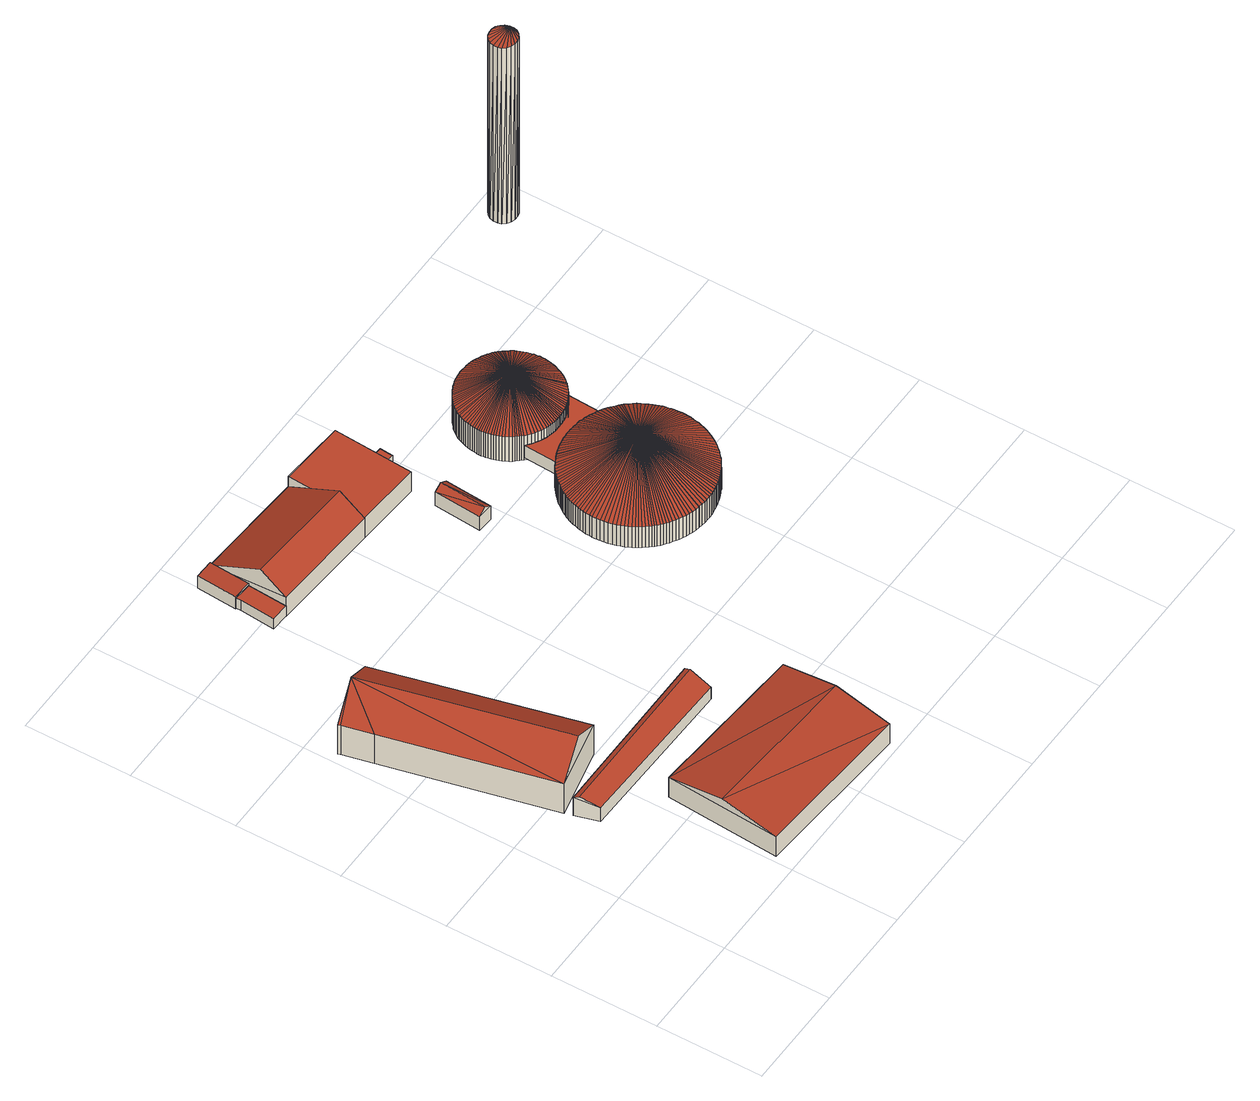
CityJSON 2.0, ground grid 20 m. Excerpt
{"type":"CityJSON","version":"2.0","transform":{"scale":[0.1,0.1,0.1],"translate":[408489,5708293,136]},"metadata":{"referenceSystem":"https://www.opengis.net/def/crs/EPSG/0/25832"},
"CityObjects":{
"building1":{"type":"Building","attributes":{"Gemeindeschluessel":"05978036","Geometrietyp2DReferenz":"3000","function":"31001_2700","roofType":"5000","measuredHeight":11.51},"geometry":[{"type":"MultiSurface","lod":"2","boundaries":[[[0,1,2,3]],[[1,4,5,2]],[[4,6,7,5]],[[6,8,9,7]],[[8,10,11,9]],[[10,0,3,11]],[[12,6,4,13]],[[13,8,12]],[[13,10,8]],[[13,0,10]],[[0,13,1]],[[8,6,12]],[[4,1,13]],[[3,2,5,7,9,11]]],"semantics":{"surfaces":[{"type":"WallSurface"},{"type":"RoofSurface"},{"type":"GroundSurface"}],"values":[0,0,0,0,0,0,1,1,1,1,1,0,0,2]}}]},
"building2":{"type":"Building","attributes":{"Gemeindeschluessel":"05978036","Geometrietyp2DReferenz":"3000","function":"31001_2700","roofType":"5000","measuredHeight":4.69},"geometry":[{"type":"MultiSurface","lod":"2","boundaries":[[[14,15,16,17]],[[15,18,19,16]],[[18,20,21,19]],[[20,14,17,21]],[[18,22,23,20]],[[23,22,15,14]],[[18,15,22]],[[14,20,23]],[[17,16,19,21]]],"semantics":{"surfaces":[{"type":"WallSurface"},{"type":"RoofSurface"},{"type":"GroundSurface"}],"values":[0,0,0,0,1,1,0,0,2]}}]},
"building3":{"type":"Building","attributes":{"Gemeindeschluessel":"05978036","Geometrietyp2DReferenz":"3000","function":"31001_2000","roofType":"3100","measuredHeight":6.59},"geometry":[{"type":"MultiSurface","lod":"2","boundaries":[[[24,25,26,27]],[[25,28,29,26]],[[28,30,31,29]],[[30,24,27,31]],[[28,25,32]],[[24,30,33]],[[24,32,25]],[[32,24,33]],[[33,28,32]],[[28,33,30]],[[27,26,29,31]]],"semantics":{"surfaces":[{"type":"WallSurface"},{"type":"RoofSurface"},{"type":"GroundSurface"}],"values":[0,0,0,0,0,0,1,1,1,1,2]}}]},
"building4":{"type":"Building","attributes":{"Gemeindeschluessel":"05978036","Geometrietyp2DReferenz":"3000","function":"31001_2460","roofType":"1000","measuredHeight":2.39},"geometry":[{"type":"MultiSurface","lod":"2","boundaries":[[[34,35,36,37]],[[35,38,39,36]],[[38,40,41,39]],[[40,42,43,41]],[[42,34,37,43]],[[42,40,38,35,34]],[[37,36,39,41,43]]],"semantics":{"surfaces":[{"type":"WallSurface"},{"type":"RoofSurface"},{"type":"GroundSurface"}],"values":[0,0,0,0,0,1,2]}}]},
"building5":{"type":"Building","attributes":{"Gemeindeschluessel":"05978036","Geometrietyp2DReferenz":"3000","function":"31001_2460","roofType":"2100","measuredHeight":3.13},"geometry":[{"type":"MultiSurface","lod":"2","boundaries":[[[44,45,46,47]],[[45,48,49,46]],[[48,50,51,49]],[[50,44,47,51]],[[50,48,45,44]],[[47,46,49,51]]],"semantics":{"surfaces":[{"type":"WallSurface"},{"type":"RoofSurface"},{"type":"GroundSurface"}],"values":[0,0,0,0,1,2]}}]},
"building6":{"type":"Building","attributes":{"Gemeindeschluessel":"05978036","Geometrietyp2DReferenz":"3000","function":"31001_2700","roofType":"5000","measuredHeight":7.87},"geometry":[{"type":"MultiSurface","lod":"2","boundaries":[[[52,53,54,55]],[[53,56,57,54]],[[56,58,59,57]],[[58,52,55,59]],[[58,60,61,52]],[[60,56,53,61]],[[53,52,61]],[[58,56,60]],[[55,54,57,59]]],"semantics":{"surfaces":[{"type":"WallSurface"},{"type":"RoofSurface"},{"type":"GroundSurface"}],"values":[0,0,0,0,1,1,0,0,2]}}]},
"building7":{"type":"Building","attributes":{"Gemeindeschluessel":"05978036","Geometrietyp2DReferenz":"3000","function":"31001_2700","roofType":"1000","measuredHeight":4.68},"geometry":[{"type":"MultiSurface","lod":"2","boundaries":[[[62,63,57,59]],[[63,64,65,57]],[[64,66,67,65]],[[66,62,59,67]],[[66,64,63,62]],[[59,57,65,67]]],"semantics":{"surfaces":[{"type":"WallSurface"},{"type":"RoofSurface"},{"type":"GroundSurface"}],"values":[0,0,0,0,1,2]}}]},
"building8":{"type":"Building","attributes":{"Gemeindeschluessel":"05978036","Geometrietyp2DReferenz":"3000","function":"31001_2500","roofType":"3100","measuredHeight":4.16},"geometry":[{"type":"MultiSurface","lod":"2","boundaries":[[[68,69,70,71]],[[69,72,73,70]],[[72,74,75,73]],[[74,68,71,75]],[[72,69,76]],[[68,74,77]],[[77,69,68]],[[69,77,76]],[[74,76,77]],[[76,74,72]],[[71,70,73,75]]],"semantics":{"surfaces":[{"type":"WallSurface"},{"type":"RoofSurface"},{"type":"GroundSurface"}],"values":[0,0,0,0,0,0,1,1,1,1,2]}}]},
"building9":{"type":"Building","attributes":{"Gemeindeschluessel":"05978036","Geometrietyp2DReferenz":"3000","function":"31001_2500","roofType":"1000","measuredHeight":1.94},"geometry":[{"type":"MultiSurface","lod":"2","boundaries":[[[78,79,80,81]],[[79,82,83,80]],[[82,84,85,83]],[[84,78,81,85]],[[84,82,79,78]],[[81,80,83,85]]],"semantics":{"surfaces":[{"type":"WallSurface"},{"type":"RoofSurface"},{"type":"GroundSurface"}],"values":[0,0,0,0,1,2]}}]},
"building10":{"type":"Building","attributes":{"Gemeindeschluessel":"05978036","Geometrietyp2DReferenz":"3000","function":"31001_2500","roofType":"3500","measuredHeight":12.37},"geometry":[{"type":"MultiSurface","lod":"2","boundaries":[[[86,87,88,89]],[[87,90,91,88]],[[90,92,93,91]],[[92,94,95,93]],[[94,96,97,95]],[[96,98,99,97]],[[98,100,101,99]],[[100,102,103,101]],[[102,104,105,103]],[[104,106,107,105]],[[106,108,109,107]],[[108,110,111,109]],[[110,112,113,111]],[[112,114,115,113]],[[114,116,117,115]],[[116,118,119,117]],[[118,120,121,119]],[[120,122,123,121]],[[122,124,125,123]],[[124,126,127,125]],[[126,128,129,127]],[[128,130,131,129]],[[130,132,133,131]],[[132,134,135,133]],[[134,136,137,135]],[[136,138,139,137]],[[138,140,141,139]],[[140,142,143,141]],[[142,144,145,143]],[[144,146,147,145]],[[146,148,149,147]],[[148,150,151,149]],[[150,152,153,151]],[[152,154,155,153]],[[154,156,157,155]],[[156,158,159,157]],[[158,160,161,159]],[[160,162,163,161]],[[162,164,165,163]],[[164,166,167,165]],[[166,168,169,167]],[[168,170,171,169]],[[170,172,173,171]],[[172,174,175,173]],[[174,176,177,175]],[[176,178,179,177]],[[178,180,181,179]],[[180,182,183,181]],[[182,184,185,183]],[[184,186,187,185]],[[186,188,189,187]],[[188,190,191,189]],[[190,192,193,191]],[[192,194,195,193]],[[194,196,197,195]],[[196,198,199,197]],[[198,200,201,199]],[[200,202,203,201]],[[202,204,205,203]],[[204,206,207,205]],[[206,208,209,207]],[[208,210,211,209]],[[210,212,213,211]],[[212,214,215,213]],[[214,216,217,215]],[[216,218,219,217]],[[218,220,221,219]],[[220,222,223,221]],[[222,224,225,223]],[[224,226,227,225]],[[226,228,229,227]],[[228,230,231,229]],[[230,232,233,231]],[[232,234,235,233]],[[234,236,237,235]],[[236,238,239,237]],[[238,240,241,239]],[[240,242,243,241]],[[242,244,245,243]],[[244,246,247,245]],[[246,248,249,247]],[[248,250,251,249]],[[250,252,253,251]],[[252,254,255,253]],[[254,256,257,255]],[[256,258,259,257]],[[258,260,261,259]],[[260,262,263,261]],[[262,264,265,263]],[[264,266,267,265]],[[266,268,269,267]],[[268,270,271,269]],[[270,272,273,271]],[[272,274,275,273]],[[274,276,277,275]],[[276,278,279,277]],[[278,280,281,279]],[[280,282,283,281]],[[282,284,285,283]],[[284,286,287,285]],[[286,288,289,287]],[[288,290,291,289]],[[290,292,293,291]],[[292,294,295,293]],[[294,296,297,295]],[[296,298,299,297]],[[298,300,301,299]],[[300,302,303,301]],[[302,304,305,303]],[[304,306,307,305]],[[306,308,309,307]],[[308,310,311,309]],[[310,312,313,311]],[[312,314,315,313]],[[314,316,317,315]],[[316,318,319,317]],[[318,320,321,319]],[[320,322,323,321]],[[322,324,325,323]],[[324,326,327,325]],[[326,328,329,327]],[[328,330,331,329]],[[330,332,333,331]],[[332,334,335,333]],[[334,336,337,335]],[[336,338,339,337]],[[338,340,341,339]],[[340,342,343,341]],[[342,344,345,343]],[[344,346,347,345]],[[346,348,349,347]],[[348,350,351,349]],[[350,352,353,351]],[[352,354,355,353]],[[354,356,357,355]],[[356,358,359,357]],[[358,360,361,359]],[[360,362,363,361]],[[362,364,365,363]],[[364,366,367,365]],[[366,368,369,367]],[[368,370,371,369]],[[370,372,373,371]],[[372,374,375,373]],[[374,376,377,375]],[[376,378,379,377]],[[378,86,89,379]],[[86,378,380]],[[87,86,380]],[[90,87,380]],[[92,90,380]],[[94,92,380]],[[96,94,380]],[[98,96,380]],[[100,98,380]],[[102,100,380]],[[104,102,380]],[[106,104,380]],[[108,106,380]],[[110,108,380]],[[112,110,380]],[[114,112,380]],[[116,114,380]],[[118,116,380]],[[120,118,380]],[[122,120,380]],[[124,122,380]],[[126,124,380]],[[128,126,380]],[[130,128,380]],[[132,130,380]],[[134,132,380]],[[136,134,380]],[[138,136,380]],[[140,138,380]],[[142,140,380]],[[144,142,380]],[[146,144,380]],[[148,146,380]],[[150,148,380]],[[152,150,380]],[[154,152,380]],[[156,154,380]],[[158,156,380]],[[160,158,380]],[[162,160,380]],[[164,162,380]],[[166,164,380]],[[168,166,380]],[[170,168,380]],[[172,170,380]],[[174,172,380]],[[176,174,380]],[[178,176,380]],[[180,178,380]],[[182,180,380]],[[184,182,380]],[[186,184,380]],[[188,186,380]],[[190,188,380]],[[192,190,380]],[[194,192,380]],[[196,194,380]],[[198,196,380]],[[200,198,380]],[[202,200,380]],[[204,202,380]],[[206,204,380]],[[208,206,380]],[[210,208,380]],[[212,210,380]],[[214,212,380]],[[216,214,380]],[[218,216,380]],[[220,218,380]],[[222,220,380]],[[224,222,380]],[[226,224,380]],[[228,226,380]],[[230,228,380]],[[232,230,380]],[[234,232,380]],[[236,234,380]],[[238,236,380]],[[240,238,380]],[[242,240,380]],[[244,242,380]],[[246,244,380]],[[248,246,380]],[[250,248,380]],[[252,250,380]],[[254,252,380]],[[256,254,380]],[[258,256,380]],[[260,258,380]],[[262,260,380]],[[264,262,380]],[[266,264,380]],[[268,266,380]],[[270,268,380]],[[272,270,380]],[[274,272,380]],[[276,274,380]],[[278,276,380]],[[280,278,380]],[[282,280,380]],[[284,282,380]],[[286,284,380]],[[288,286,380]],[[290,288,380]],[[292,290,380]],[[294,292,380]],[[296,294,380]],[[298,296,380]],[[300,298,380]],[[302,300,380]],[[304,302,380]],[[306,304,380]],[[308,306,380]],[[310,308,380]],[[312,310,380]],[[314,312,380]],[[316,314,380]],[[318,316,380]],[[320,318,380]],[[322,320,380]],[[324,322,380]],[[326,324,380]],[[328,326,380]],[[330,328,380]],[[332,330,380]],[[334,332,380]],[[336,334,380]],[[338,336,380]],[[340,338,380]],[[342,340,380]],[[344,342,380]],[[346,344,380]],[[348,346,380]],[[350,348,380]],[[352,350,380]],[[354,352,380]],[[356,354,380]],[[358,356,380]],[[360,358,380]],[[362,360,380]],[[364,362,380]],[[366,364,380]],[[368,366,380]],[[370,368,380]],[[372,370,380]],[[374,372,380]],[[376,374,380]],[[378,376,380]],[[89,88,91,93,95,97,99,101,103,105,107,109,111,113,115,117,119,121,123,125,127,129,131,133,135,137,139,141,143,145,147,149,151,153,155,157,159,161,163,165,167,169,171,173,175,177,179,181,183,185,187,189,191,193,195,197,199,201,203,205,207,209,211,213,215,217,219,221,223,225,227,229,231,233,235,237,239,241,243,245,247,249,251,253,255,257,259,261,263,265,267,269,271,273,275,277,279,281,283,285,287,289,291,293,295,297,299,301,303,305,307,309,311,313,315,317,319,321,323,325,327,329,331,333,335,337,339,341,343,345,347,349,351,353,355,357,359,361,363,365,367,369,371,373,375,377,379]]],"semantics":{"surfaces":[{"type":"WallSurface"},{"type":"RoofSurface"},{"type":"GroundSurface"}],"values":[0,0,0,0,0,0,0,0,0,0,0,0,0,0,0,0,0,0,0,0,0,0,0,0,0,0,0,0,0,0,0,0,0,0,0,0,0,0,0,0,0,0,0,0,0,0,0,0,0,0,0,0,0,0,0,0,0,0,0,0,0,0,0,0,0,0,0,0,0,0,0,0,0,0,0,0,0,0,0,0,0,0,0,0,0,0,0,0,0,0,0,0,0,0,0,0,0,0,0,0,0,0,0,0,0,0,0,0,0,0,0,0,0,0,0,0,0,0,0,0,0,0,0,0,0,0,0,0,0,0,0,0,0,0,0,0,0,0,0,0,0,0,0,0,0,0,0,1,1,1,1,1,1,1,1,1,1,1,1,1,1,1,1,1,1,1,1,1,1,1,1,1,1,1,1,1,1,1,1,1,1,1,1,1,1,1,1,1,1,1,1,1,1,1,1,1,1,1,1,1,1,1,1,1,1,1,1,1,1,1,1,1,1,1,1,1,1,1,1,1,1,1,1,1,1,1,1,1,1,1,1,1,1,1,1,1,1,1,1,1,1,1,1,1,1,1,1,1,1,1,1,1,1,1,1,1,1,1,1,1,1,1,1,1,1,1,1,1,1,1,1,1,1,1,1,1,1,1,1,1,1,1,1,1,1,1,1,1,1,1,1,1,1,1,2]}}]},
"building11":{"type":"Building","attributes":{"Gemeindeschluessel":"05978036","Geometrietyp2DReferenz":"3000","function":"31001_2500","roofType":"1000","measuredHeight":2.97},"geometry":[{"type":"MultiSurface","lod":"2","boundaries":[[[381,382,189,191]],[[382,383,187,189]],[[383,384,185,187]],[[384,385,183,185]],[[385,386,181,183]],[[386,387,179,181]],[[387,388,177,179]],[[388,389,175,177]],[[389,390,173,175]],[[390,391,171,173]],[[391,392,169,171]],[[392,393,167,169]],[[393,394,165,167]],[[394,395,163,165]],[[395,396,161,163]],[[396,397,159,161]],[[397,398,157,159]],[[398,399,155,157]],[[399,400,153,155]],[[400,401,151,153]],[[401,402,149,151]],[[402,403,147,149]],[[403,404,145,147]],[[404,405,406,145]],[[405,407,408,406]],[[407,409,410,408]],[[409,411,412,410]],[[411,413,414,412]],[[413,415,416,414]],[[415,417,418,416]],[[417,419,420,418]],[[419,421,422,420]],[[421,423,424,422]],[[423,425,426,424]],[[425,427,428,426]],[[427,429,430,428]],[[429,431,432,430]],[[431,433,434,432]],[[433,435,436,434]],[[435,437,438,436]],[[437,439,440,438]],[[439,441,442,440]],[[441,443,444,442]],[[443,445,446,444]],[[445,447,448,446]],[[447,449,450,448]],[[449,451,452,450]],[[451,453,454,452]],[[453,455,456,454]],[[455,457,458,456]],[[457,459,460,458]],[[459,461,462,460]],[[461,463,193,462]],[[463,381,191,193]],[[463,461,459,457,455,453,451,449,447,445,443,441,439,437,435,433,431,429,427,425,423,421,419,417,415,413,411,409,407,405,404,403,402,401,400,399,398,397,396,395,394,393,392,391,390,389,388,387,386,385,384,383,382,381]],[[191,189,187,185,183,181,179,177,175,173,171,169,167,165,163,161,159,157,155,153,151,149,147,145,406,408,410,412,414,416,418,420,422,424,426,428,430,432,434,436,438,440,442,444,446,448,450,452,454,456,458,460,462,193]]],"semantics":{"surfaces":[{"type":"WallSurface"},{"type":"RoofSurface"},{"type":"GroundSurface"}],"values":[0,0,0,0,0,0,0,0,0,0,0,0,0,0,0,0,0,0,0,0,0,0,0,0,0,0,0,0,0,0,0,0,0,0,0,0,0,0,0,0,0,0,0,0,0,0,0,0,0,0,0,0,0,0,1,2]}}]},
"building12":{"type":"Building","attributes":{"Gemeindeschluessel":"05978036","Geometrietyp2DReferenz":"3000","function":"31001_2500","roofType":"3500","measuredHeight":11.32},"geometry":[{"type":"MultiSurface","lod":"2","boundaries":[[[464,465,466,467]],[[465,468,469,466]],[[468,470,471,469]],[[470,472,473,471]],[[472,474,475,473]],[[474,476,477,475]],[[476,478,479,477]],[[478,480,481,479]],[[480,482,483,481]],[[482,484,485,483]],[[484,486,487,485]],[[486,488,489,487]],[[488,490,491,489]],[[490,492,493,491]],[[492,494,495,493]],[[494,496,497,495]],[[496,498,499,497]],[[498,500,501,499]],[[500,502,503,501]],[[502,504,505,503]],[[504,506,507,505]],[[506,508,509,507]],[[508,510,511,509]],[[510,512,513,511]],[[512,514,515,513]],[[514,516,517,515]],[[516,518,519,517]],[[518,520,521,519]],[[520,522,523,521]],[[522,524,525,523]],[[524,526,527,525]],[[526,528,529,527]],[[528,530,531,529]],[[530,532,533,531]],[[532,534,535,533]],[[534,536,537,535]],[[536,538,539,537]],[[538,540,541,539]],[[540,542,543,541]],[[542,544,545,543]],[[544,546,547,545]],[[546,548,549,547]],[[548,550,551,549]],[[550,552,553,551]],[[552,554,555,553]],[[554,556,557,555]],[[556,558,559,557]],[[558,560,561,559]],[[560,562,563,561]],[[562,564,565,563]],[[564,566,567,565]],[[566,568,569,567]],[[568,570,571,569]],[[570,572,573,571]],[[572,574,575,573]],[[574,576,577,575]],[[576,578,579,577]],[[578,580,581,579]],[[580,582,583,581]],[[582,584,585,583]],[[584,586,587,585]],[[586,588,589,587]],[[588,590,591,589]],[[590,592,593,591]],[[592,594,595,593]],[[594,596,597,595]],[[596,598,599,597]],[[598,600,601,599]],[[600,602,603,601]],[[602,604,605,603]],[[604,606,607,605]],[[606,608,609,607]],[[608,610,611,609]],[[610,612,613,611]],[[612,614,615,613]],[[614,616,617,615]],[[616,618,619,617]],[[618,620,621,619]],[[620,622,623,621]],[[622,624,625,623]],[[624,626,627,625]],[[626,628,629,627]],[[628,630,631,629]],[[630,632,633,631]],[[632,634,635,633]],[[634,636,637,635]],[[636,638,639,637]],[[638,640,641,639]],[[640,642,643,641]],[[642,644,645,643]],[[644,646,647,645]],[[646,648,649,647]],[[648,650,651,649]],[[650,652,653,651]],[[652,654,655,653]],[[654,656,657,655]],[[656,658,659,657]],[[658,660,661,659]],[[660,662,663,661]],[[662,664,665,663]],[[664,666,667,665]],[[666,668,669,667]],[[668,670,671,669]],[[670,672,673,671]],[[672,674,675,673]],[[674,676,677,675]],[[676,678,679,677]],[[678,680,681,679]],[[680,682,683,681]],[[682,684,685,683]],[[684,686,687,685]],[[686,688,689,687]],[[688,690,691,689]],[[690,692,693,691]],[[692,694,695,693]],[[694,696,697,695]],[[696,698,699,697]],[[698,700,701,699]],[[700,702,703,701]],[[702,704,705,703]],[[704,706,707,705]],[[706,708,709,707]],[[708,464,467,709]],[[465,464,710]],[[468,465,710]],[[470,468,710]],[[472,470,710]],[[474,472,710]],[[476,474,710]],[[478,476,710]],[[480,478,710]],[[482,480,710]],[[484,482,710]],[[486,484,710]],[[488,486,710]],[[490,488,710]],[[492,490,710]],[[494,492,710]],[[496,494,710]],[[498,496,710]],[[500,498,710]],[[502,500,710]],[[504,502,710]],[[506,504,710]],[[508,506,710]],[[510,508,710]],[[512,510,710]],[[514,512,710]],[[516,514,710]],[[518,516,710]],[[520,518,710]],[[522,520,710]],[[524,522,710]],[[526,524,710]],[[528,526,710]],[[530,528,710]],[[532,530,710]],[[534,532,710]],[[536,534,710]],[[538,536,710]],[[540,538,710]],[[542,540,710]],[[544,542,710]],[[546,544,710]],[[548,546,710]],[[550,548,710]],[[552,550,710]],[[554,552,710]],[[556,554,710]],[[558,556,710]],[[560,558,710]],[[562,560,710]],[[564,562,710]],[[566,564,710]],[[568,566,710]],[[570,568,710]],[[572,570,710]],[[574,572,710]],[[576,574,710]],[[578,576,710]],[[580,578,710]],[[582,580,710]],[[584,582,710]],[[586,584,710]],[[588,586,710]],[[590,588,710]],[[592,590,710]],[[594,592,710]],[[596,594,710]],[[598,596,710]],[[600,598,710]],[[602,600,710]],[[604,602,710]],[[606,604,710]],[[608,606,710]],[[610,608,710]],[[612,610,710]],[[614,612,710]],[[616,614,710]],[[618,616,710]],[[620,618,710]],[[622,620,710]],[[624,622,710]],[[626,624,710]],[[628,626,710]],[[630,628,710]],[[632,630,710]],[[634,632,710]],[[636,634,710]],[[638,636,710]],[[640,638,710]],[[642,640,710]],[[644,642,710]],[[646,644,710]],[[648,646,710]],[[650,648,710]],[[652,650,710]],[[654,652,710]],[[656,654,710]],[[658,656,710]],[[660,658,710]],[[662,660,710]],[[664,662,710]],[[666,664,710]],[[668,666,710]],[[670,668,710]],[[672,670,710]],[[674,672,710]],[[676,674,710]],[[678,676,710]],[[680,678,710]],[[682,680,710]],[[684,682,710]],[[686,684,710]],[[688,686,710]],[[690,688,710]],[[692,690,710]],[[694,692,710]],[[696,694,710]],[[698,696,710]],[[700,698,710]],[[702,700,710]],[[704,702,710]],[[706,704,710]],[[708,706,710]],[[464,708,710]],[[467,466,469,471,473,475,477,479,481,483,485,487,489,491,493,495,497,499,501,503,505,507,509,511,513,515,517,519,521,523,525,527,529,531,533,535,537,539,541,543,545,547,549,551,553,555,557,559,561,563,565,567,569,571,573,575,577,579,581,583,585,587,589,591,593,595,597,599,601,603,605,607,609,611,613,615,617,619,621,623,625,627,629,631,633,635,637,639,641,643,645,647,649,651,653,655,657,659,661,663,665,667,669,671,673,675,677,679,681,683,685,687,689,691,693,695,697,699,701,703,705,707,709]]],"semantics":{"surfaces":[{"type":"WallSurface"},{"type":"RoofSurface"},{"type":"GroundSurface"}],"values":[0,0,0,0,0,0,0,0,0,0,0,0,0,0,0,0,0,0,0,0,0,0,0,0,0,0,0,0,0,0,0,0,0,0,0,0,0,0,0,0,0,0,0,0,0,0,0,0,0,0,0,0,0,0,0,0,0,0,0,0,0,0,0,0,0,0,0,0,0,0,0,0,0,0,0,0,0,0,0,0,0,0,0,0,0,0,0,0,0,0,0,0,0,0,0,0,0,0,0,0,0,0,0,0,0,0,0,0,0,0,0,0,0,0,0,0,0,0,0,0,0,0,0,1,1,1,1,1,1,1,1,1,1,1,1,1,1,1,1,1,1,1,1,1,1,1,1,1,1,1,1,1,1,1,1,1,1,1,1,1,1,1,1,1,1,1,1,1,1,1,1,1,1,1,1,1,1,1,1,1,1,1,1,1,1,1,1,1,1,1,1,1,1,1,1,1,1,1,1,1,1,1,1,1,1,1,1,1,1,1,1,1,1,1,1,1,1,1,1,1,1,1,1,1,1,1,1,1,1,1,1,1,1,1,1,1,1,1,1,1,1,1,1,1,1,1,2]}}]},
"building13":{"type":"Building","attributes":{"Geometrietyp2DReferenz":"1000","Gemeindeschluessel":"05978036","function":"51002_1251","roofType":"9999","measuredHeight":41.84},"geometry":[{"type":"MultiSurface","lod":"2","boundaries":[[[711,712,713]],[[711,713,714]],[[712,715,716]],[[712,716,713]],[[715,717,718]],[[715,718,716]],[[717,719,720]],[[717,720,718]],[[719,721,722]],[[719,722,720]],[[721,723,724]],[[721,724,722]],[[723,725,726]],[[723,726,724]],[[725,727,728]],[[725,728,726]],[[727,729,730]],[[727,730,728]],[[729,731,732]],[[729,732,730]],[[731,733,734]],[[731,734,732]],[[733,735,736]],[[733,736,734]],[[735,737,738]],[[735,738,736]],[[737,739,740]],[[737,740,738]],[[739,741,742]],[[739,742,740]],[[741,743,744]],[[741,744,742]],[[743,745,746]],[[743,746,744]],[[745,747,748]],[[745,748,746]],[[747,749,750]],[[747,750,748]],[[749,711,714]],[[749,714,750]],[[750,714,713]],[[750,713,716]],[[750,716,718]],[[750,718,720]],[[750,720,722]],[[750,722,724]],[[750,724,726]],[[750,726,728]],[[750,728,730]],[[750,730,732]],[[750,732,734]],[[750,734,736]],[[750,736,738]],[[750,738,740]],[[750,740,742]],[[750,742,744]],[[750,744,746]],[[750,746,748]],[[715,727,725]],[[715,725,723]],[[715,723,721]],[[715,721,719]],[[715,719,717]],[[715,712,711]],[[715,711,749]],[[715,749,747]],[[715,747,745]],[[715,745,743]],[[715,743,741]],[[715,741,739]],[[715,739,737]],[[715,737,735]],[[715,735,733]],[[715,733,731]],[[715,731,729]],[[715,729,727]]],"semantics":{"surfaces":[{"type":"WallSurface"},{"type":"GroundSurface"},{"type":"RoofSurface"}],"values":[0,0,0,0,0,0,0,0,0,0,0,0,0,0,0,0,0,0,0,0,0,0,0,0,0,0,0,0,0,0,0,0,0,0,0,0,0,0,0,0,1,1,1,1,1,1,1,1,1,1,1,1,1,1,1,1,1,1,2,2,2,2,2,2,2,2,2,2,2,2,2,2,2,2,2,2]}}]}
},
"vertices":[
[10,735,86],[8,740,86],[8,740,16],[10,735,16],[138,771,86],[138,771,16],[229,395,86],[229,395,16],[96,366,86],[96,366,16],[23,679,86],[23,679,16],[162,380,131],[72,755,131],
[100,351,60],[430,351,60],[430,351,17],[100,351,17],[430,301,45],[430,301,17],[113,307,48],[113,307,17],[430,341,64],[103,341,64],
[210,240,71],[514,218,71],[514,218,25],[210,240,25],[498,5,71],[498,5,25],[195,26,71],[195,26,25],[506,112,91],[202,133,91],
[185,975,34],[190,1040,34],[190,1040,10],[185,975,10],[190,1050,34],[190,1050,10],[224,1047,34],[224,1047,10],[219,973,34],[219,973,10],
[224,1047,39],[190,1050,37],[190,1050,8],[224,1047,8],[195,1126,37],[195,1126,8],[229,1124,39],[229,1124,8],
[219,973,55],[229,1124,32],[229,1124,9],[219,973,9],[439,1110,33],[439,1110,9],[430,959,55],[430,959,9],[433,1009,88],[222,1023,88],
[430,959,56],[439,1110,56],[564,1101,56],[564,1101,9],[554,950,56],[554,950,9],
[576,898,45],[569,809,45],[569,809,13],[576,898,13],[540,811,45],[540,811,13],[546,900,45],[546,900,13],[555,810,55],[561,899,55],
[567,1034,30],[589,1032,30],[589,1032,11],[567,1034,11],[587,1007,30],[587,1007,11],[565,1009,30],[565,1009,11],
[622,642,66],[621,649,66],[621,649,17],[622,642,17],[622,655,66],[622,655,17],[622,662,66],[622,662,17],[623,668,66],[623,668,17],[624,674,66],[624,674,17],[625,679,66],[625,679,17],[627,685,66],[627,685,17],[628,690,66],[628,690,17],[630,695,66],[630,695,17],[632,700,66],[632,700,17],[634,704,66],[634,704,17],[636,708,66],[636,708,17],[638,712,66],[638,712,17],[641,717,66],[641,717,17],[644,721,66],[644,721,17],[647,725,66],[647,725,17],[650,729,66],[650,729,17],[653,734,66],[653,734,17],[657,738,66],[657,738,17],[661,742,66],[661,742,17],[666,747,66],[666,747,17],[671,751,66],[671,751,17],[676,755,66],[676,755,17],[681,759,66],[681,759,17],[687,762,66],[687,762,17],[694,766,66],[694,766,17],[698,768,66],[698,768,17],[703,770,66],[703,770,17],[704,771,66],[704,771,17],[710,773,66],[710,773,17],[716,775,66],[716,775,17],[722,777,66],[722,777,17],[728,778,66],[728,778,17],[734,779,66],[734,779,17],[739,780,66],[739,780,17],[745,780,66],[745,780,17],[750,781,66],[750,781,17],[756,781,66],[756,781,17],[761,781,66],[761,781,17],[766,780,66],[766,780,17],[770,780,66],[770,780,17],[775,779,66],[775,779,17],[780,779,66],[780,779,17],[785,778,66],[785,778,17],[790,776,66],[790,776,17],[795,775,66],[795,775,17],[800,773,66],[800,773,17],[805,771,66],[805,771,17],[811,768,66],[811,768,17],[816,766,66],[816,766,17],[822,763,66],[822,763,17],[828,759,66],[828,759,17],[833,756,66],[833,756,17],[836,753,66],[836,753,17],[840,750,66],[840,750,17],[843,747,66],[843,747,17],[847,744,66],[847,744,17],[850,741,66],[850,741,17],[852,738,66],[852,738,17],[853,738,66],[853,738,17],[857,733,66],[857,733,17],[862,727,66],[862,727,17],[866,722,66],[866,722,17],[869,716,66],[869,716,17],[872,710,66],[872,710,17],[875,705,66],[875,705,17],[877,699,66],[877,699,17],[879,694,66],[879,694,17],[881,689,66],[881,689,17],[883,684,66],[883,684,17],[884,679,66],[884,679,17],[885,674,66],[885,674,17],[886,669,66],[886,669,17],[887,664,66],[887,664,17],[887,660,66],[887,660,17],[887,655,66],[887,655,17],[888,650,66],[888,650,17],[888,644,66],[888,644,17],[887,639,66],[887,639,17],[887,633,66],[887,633,17],[886,628,66],[886,628,17],[885,622,66],[885,622,17],[884,616,66],[884,616,17],[882,610,66],[882,610,17],[880,603,66],[880,603,17],[878,597,66],[878,597,17],[875,591,66],[875,591,17],[871,584,66],[871,584,17],[868,578,66],[868,578,17],[864,572,66],[864,572,17],[860,566,66],[860,566,17],[855,561,66],[855,561,17],[851,556,66],[851,556,17],[847,552,66],[847,552,17],[842,548,66],[842,548,17],[838,544,66],[838,544,17],[834,541,66],[834,541,17],[829,538,66],[829,538,17],[825,535,66],[825,535,17],[821,532,66],[821,532,17],[816,530,66],[816,530,17],[812,528,66],[812,528,17],[808,526,66],[808,526,17],[803,524,66],[803,524,17],[799,522,66],[799,522,17],[794,521,66],[794,521,17],[788,519,66],[788,519,17],[783,518,66],[783,518,17],[777,517,66],[777,517,17],[771,516,66],[771,516,17],[765,515,66],[765,515,17],[759,515,66],[759,515,17],[752,515,66],[752,515,17],[746,515,66],[746,515,17],[739,516,66],[739,516,17],[732,517,66],[732,517,17],[731,517,66],[731,517,17],[724,518,66],[724,518,17],[717,520,66],[717,520,17],[711,522,66],[711,522,17],[705,524,66],[705,524,17],[699,527,66],[699,527,17],[693,530,66],[693,530,17],[688,533,66],[688,533,17],[683,536,66],[683,536,17],[678,539,66],[678,539,17],[674,542,66],[674,542,17],[670,545,66],[670,545,17],[666,548,66],[666,548,17],[662,552,66],[662,552,17],[659,555,66],[659,555,17],[656,558,66],[656,558,17],[653,562,66],[653,562,17],[650,566,66],[650,566,17],[646,570,66],[646,570,17],[643,575,66],[643,575,17],[640,579,66],[640,579,17],[637,584,66],[637,584,17],[635,590,66],[635,590,17],[632,595,66],[632,595,17],[630,601,66],[630,601,17],[628,607,66],[628,607,17],[626,614,66],[626,614,17],[624,621,66],[624,621,17],[623,628,66],[623,628,17],[622,635,66],[622,635,17],[756,649,141],
[828,759,46],[822,763,46],[816,766,46],[811,768,46],[805,771,46],[800,773,46],[795,775,46],[790,776,46],[785,778,46],[780,779,46],[775,779,46],[770,780,46],[766,780,46],[761,781,46],[756,781,46],[750,781,46],[745,780,46],[739,780,46],[734,779,46],[728,778,46],[722,777,46],[716,775,46],[710,773,46],[704,771,46],[707,834,46],[707,834,17],[712,830,46],[712,830,17],[717,826,46],[717,826,17],[722,823,46],[722,823,17],[727,820,46],[727,820,17],[732,817,46],[732,817,17],[737,815,46],[737,815,17],[742,813,46],[742,813,17],[747,812,46],[747,812,17],[751,811,46],[751,811,17],[756,810,46],[756,810,17],[760,809,46],[760,809,17],[765,809,46],[765,809,17],[769,809,46],[769,809,17],[773,809,46],[773,809,17],[777,809,46],[777,809,17],[781,809,46],[781,809,17],[785,810,46],[785,810,17],[789,810,46],[789,810,17],[794,811,46],[794,811,17],[799,813,46],[799,813,17],[803,814,46],[803,814,17],[808,816,46],[808,816,17],[813,818,46],[813,818,17],[818,821,46],[818,821,17],[823,824,46],[823,824,17],[828,828,46],[828,828,17],[833,832,46],[833,832,17],[837,836,46],[837,836,17],[833,756,46],
[690,948,69],[693,953,69],[693,953,11],[690,948,11],[696,957,69],[696,957,11],[700,962,69],[700,962,11],[703,966,69],[703,966,11],[707,969,69],[707,969,11],[710,972,69],[710,972,11],[714,975,69],[714,975,11],[718,978,69],[718,978,11],[721,980,69],[721,980,11],[725,982,69],[725,982,11],[728,984,69],[728,984,11],[732,986,69],[732,986,11],[736,988,69],[736,988,11],[740,989,69],[740,989,11],[744,991,69],[744,991,11],[748,992,69],[748,992,11],[753,993,69],[753,993,11],[758,994,69],[758,994,11],[763,994,69],[763,994,11],[769,995,69],[769,995,11],[774,995,69],[774,995,11],[780,994,69],[780,994,11],[785,994,69],[785,994,11],[790,993,69],[790,993,11],[796,992,69],[796,992,11],[801,990,69],[801,990,11],[806,988,69],[806,988,11],[811,986,69],[811,986,11],[815,984,69],[815,984,11],[820,981,69],[820,981,11],[824,979,69],[824,979,11],[827,976,69],[827,976,11],[831,974,69],[831,974,11],[834,971,69],[834,971,11],[837,968,69],[837,968,11],[839,965,69],[839,965,11],[842,962,69],[842,962,11],[845,959,69],[845,959,11],[847,955,69],[847,955,11],[850,952,69],[850,952,11],[853,947,69],[853,947,11],[855,943,69],[855,943,11],[857,938,69],[857,938,11],[859,933,69],[859,933,11],[861,928,69],[861,928,11],[862,922,69],[862,922,11],[863,917,69],[863,917,11],[864,917,69],[864,917,11],[864,911,69],[864,911,11],[865,906,69],[865,906,11],[865,901,69],[865,901,11],[865,896,69],[865,896,11],[864,892,69],[864,892,11],[864,887,69],[864,887,11],[863,883,69],[863,883,11],[862,879,69],[862,879,11],[861,875,69],[861,875,11],[860,871,69],[860,871,11],[858,868,69],[858,868,11],[856,864,69],[856,864,11],[855,860,69],[855,860,11],[852,855,69],[852,855,11],[850,851,69],[850,851,11],[847,847,69],[847,847,11],[844,843,69],[844,843,11],[840,839,69],[840,839,11],[839,837,69],[839,837,11],[837,836,69],[837,836,11],[833,832,69],[833,832,11],[828,828,69],[828,828,11],[823,824,69],[823,824,11],[818,821,69],[818,821,11],[813,818,69],[813,818,11],[808,816,69],[808,816,11],[803,814,69],[803,814,11],[799,813,69],[799,813,11],[794,811,69],[794,811,11],[789,810,69],[789,810,11],[785,810,69],[785,810,11],[781,809,69],[781,809,11],[777,809,69],[777,809,11],[773,809,69],[773,809,11],[769,809,69],[769,809,11],[765,809,69],[765,809,11],[760,809,69],[760,809,11],[756,810,69],[756,810,11],[751,811,69],[751,811,11],[747,812,69],[747,812,11],[742,813,69],[742,813,11],[737,815,69],[737,815,11],[732,817,69],[732,817,11],[727,820,69],[727,820,11],[722,823,69],[722,823,11],[717,826,69],[717,826,11],[712,830,69],[712,830,11],[707,834,69],[707,834,11],[705,837,69],[705,837,11],[703,840,69],[703,840,11],[700,843,69],[700,843,11],[698,845,69],[698,845,11],[695,848,69],[695,848,11],[692,853,69],[692,853,11],[689,858,69],[689,858,11],[687,863,69],[687,863,11],[685,867,69],[685,867,11],[683,872,69],[683,872,11],[682,876,69],[682,876,11],[681,880,69],[681,880,11],[680,885,69],[680,885,11],[679,889,69],[679,889,11],[679,893,69],[679,893,11],[678,897,69],[678,897,11],[678,901,69],[678,901,11],[678,905,69],[678,905,11],[679,910,69],[679,910,11],[679,914,69],[679,914,11],[680,919,69],[680,919,11],[681,924,69],[681,924,11],[682,929,69],[682,929,11],[684,934,69],[684,934,11],[686,939,69],[686,939,11],[688,944,69],[688,944,11],[773,901,124],
[1164,1173,420],[1169,1167,420],[1169,1167,2],[1164,1173,2],[1171,1159,420],[1171,1159,2],[1171,1151,420],[1171,1151,2],[1169,1144,420],[1169,1144,2],[1164,1138,420],[1164,1138,2],[1158,1133,420],[1158,1133,2],[1151,1131,420],[1151,1131,2],[1143,1131,420],[1143,1131,2],[1135,1133,420],[1135,1133,2],[1129,1138,420],[1129,1138,2],[1124,1144,420],[1124,1144,2],[1122,1151,420],[1122,1151,2],[1122,1159,420],[1122,1159,2],[1124,1167,420],[1124,1167,2],[1129,1173,420],[1129,1173,2],[1135,1178,420],[1135,1178,2],[1143,1180,420],[1143,1180,2],[1151,1180,420],[1151,1180,2],[1158,1178,420],[1158,1178,2]
]}
